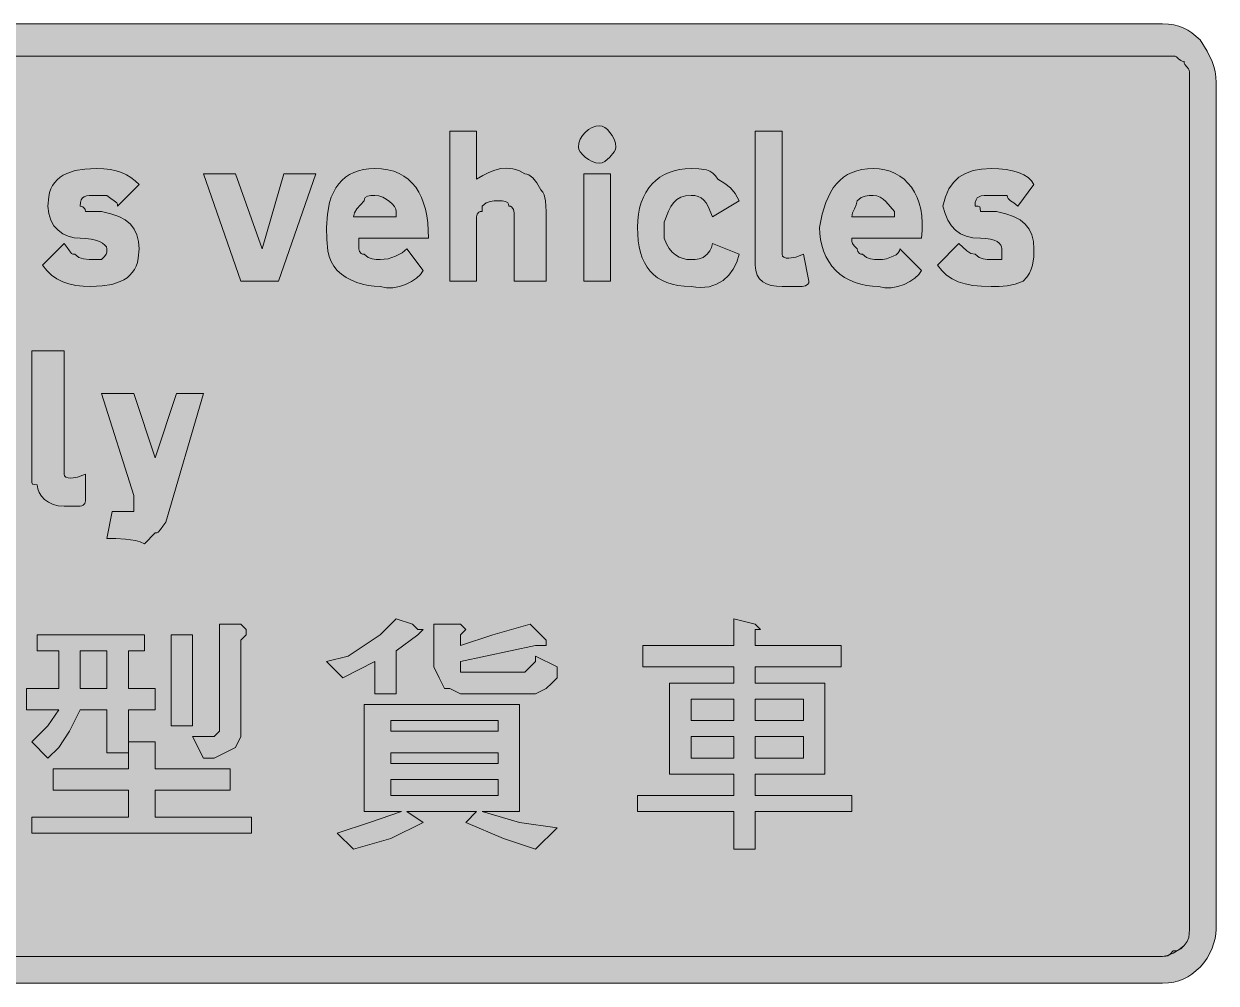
# Model space of a CAD drawing. Header units: metres. Extents: x 7 to 558, y 28 to 243.
# Drawn here: x 290.7 to 557.7, y 28.1 to 242.9 of the extents above; entities that cross this region are included whole.
import ezdxf

# ---------------------------------------------------------------- set-up
doc = ezdxf.new("R2010")
doc.units = ezdxf.units.M
doc.layers.add('FILL_BLACK_000000', color=7, linetype='Continuous', true_color=0x000000)
doc.layers.add('FILL_WHITE_FFFFFF', color=7, linetype='Continuous', true_color=0xffffff)

msp = doc.modelspace()

# ---------------------------------------------------------------- hatches: boundary and pattern name
at = {"layer": 'FILL_BLACK_000000', "true_color": 0x000000}
h = msp.add_hatch(color=7, dxfattribs=at)
h.dxf.hatch_style = 1
h.paths.add_polyline_path([(557.67, 39.13), (557.51, 38.09), (556.83, 35.88), (556.32, 34.76), (555.71, 33.67), (554.97, 32.63), (554.13, 31.68), (552.31, 30.1), (551.37, 29.49), (550.38, 28.98), (549.34, 28.59), (548.22, 28.3), (547.03, 28.14), (545.73, 28.08), (20.13, 28.08), (18.83, 28.14), (17.62, 28.3), (16.46, 28.59), (15.33, 28.98), (13.04, 30.1), (10.53, 31.68), (9.69, 32.63), (8.96, 33.67), (8.34, 34.76), (7.83, 35.88), (7.16, 38.09), (6.99, 39.13), (6.93, 40.08), (6.93, 229.68), (6.99, 230.98), (7.16, 232.19), (7.44, 233.35), (7.83, 234.48), (8.96, 236.77), (10.53, 239.28), (13.04, 240.85), (15.33, 241.98), (16.46, 242.37), (17.62, 242.65), (18.83, 242.82), (20.13, 242.88), (545.73, 242.88), (547.03, 242.82), (548.22, 242.65), (549.34, 242.37), (550.38, 241.98), (551.37, 241.47), (552.31, 240.85), (554.13, 239.28), (555.71, 236.77), (556.83, 234.48), (557.22, 233.35), (557.51, 232.19), (557.67, 230.98), (557.73, 229.68), (557.73, 40.08), (557.67, 39.13)])
h.paths.add_polyline_path([(17.67, 235.25), (16.65, 234.73), (15.78, 234.03), (15.08, 233.16), (14.56, 232.14), (14.24, 230.97), (14.13, 229.68), (14.13, 40.08), (14.13, 37.68), (15.33, 36.48), (16.25, 35.6), (17.28, 34.83), (18.54, 34.29), (19.28, 34.13), (20.13, 34.08), (545.73, 34.08), (546.44, 34.1), (546.93, 34.23), (547.42, 34.59), (548.13, 35.28), (548.84, 35.3), (549.33, 35.43), (549.82, 35.79), (550.53, 36.48), (551.22, 37.38), (551.58, 38.28), (551.71, 39.18), (551.73, 40.08), (551.73, 229.68), (551.73, 232.08), (551.68, 232.48), (551.54, 232.79), (551.13, 233.28), (550.72, 233.77), (550.58, 234.08), (550.53, 234.48), (550.13, 234.53), (549.82, 234.67), (549.33, 235.08), (548.84, 235.49), (548.53, 235.63), (548.13, 235.68), (545.73, 235.68), (20.13, 235.68), (18.84, 235.57), (17.67, 235.25)], flags=16)
h = msp.add_hatch(color=7, dxfattribs=at)
h.dxf.hatch_style = 1
h.paths.add_polyline_path([(423.22, 214.78), (422.94, 214.21), (421.98, 213.03), (420.8, 212.07), (420.23, 211.79), (419.73, 211.68), (418.83, 211.79), (417.97, 212.07), (417.16, 212.5), (416.43, 213.03), (415.82, 213.61), (415.34, 214.21), (415.04, 214.78), (414.93, 215.28), (415.04, 216.18), (415.34, 217.04), (415.82, 217.85), (416.43, 218.58), (417.16, 219.19), (417.97, 219.67), (418.83, 219.97), (419.73, 220.08), (420.23, 219.97), (420.8, 219.67), (421.4, 219.19), (421.98, 218.58), (422.51, 217.85), (422.94, 217.04), (423.22, 216.18), (423.33, 215.28), (423.22, 214.78)])
h = msp.add_hatch(color=7, dxfattribs=at)
h.dxf.hatch_style = 1
h.paths.add_polyline_path([(393.48, 208.92), (394.83, 209.62), (396.18, 210.15), (397.53, 210.48), (398.88, 210.59), (400.23, 210.44), (401.58, 210.02), (402.93, 209.28), (403.38, 209.22), (403.83, 209.05), (404.73, 208.38), (405.63, 207.25), (406.53, 205.68), (406.93, 205.18), (407.22, 204.59), (407.58, 203.28), (407.73, 200.88), (407.73, 185.28), (400.53, 185.28), (400.53, 199.68), (400.51, 200.56), (400.38, 201.33), (400.02, 201.87), (399.73, 202.03), (399.33, 202.08), (399.28, 202.48), (399.12, 202.77), (398.58, 203.13), (397.81, 203.26), (396.93, 203.28), (396.03, 203.26), (395.13, 203.13), (394.23, 202.77), (393.33, 202.08), (393.33, 200.88), (392.93, 200.83), (392.64, 200.69), (392.28, 200.28), (392.13, 199.68), (392.13, 185.28), (386.13, 185.28), (386.13, 218.88), (392.13, 218.88), (392.13, 208.08), (393.48, 208.92)])
h = msp.add_hatch(color=7, dxfattribs=at)
h.dxf.hatch_style = 1
h.paths.add_polyline_path([(460.53, 192.48), (460.53, 191.28), (460.64, 190.89), (460.94, 190.6), (461.42, 190.44), (462.03, 190.38), (463.57, 190.6), (465.33, 191.28), (466.53, 185.28), (466.48, 184.88), (466.32, 184.59), (465.78, 184.23), (465.01, 184.1), (464.13, 184.08), (460.53, 184.08), (459.24, 184.14), (458.07, 184.32), (457.05, 184.65), (456.18, 185.13), (455.48, 185.78), (454.96, 186.61), (454.64, 187.64), (454.53, 188.88), (454.53, 190.08), (454.53, 218.88), (460.53, 218.88), (460.53, 192.48)])
h = msp.add_hatch(color=7, dxfattribs=at)
h.dxf.hatch_style = 1
h.paths.add_polyline_path([(316.36, 190.4), (316.15, 189.48), (315.86, 188.64), (315.48, 187.87), (315.01, 187.19), (314.46, 186.57), (313.83, 186.03), (313.11, 185.56), (312.31, 185.16), (310.46, 184.55), (308.26, 184.19), (305.73, 184.08), (303.99, 184.14), (302.36, 184.32), (300.84, 184.65), (299.43, 185.13), (298.14, 185.78), (296.96, 186.61), (295.89, 187.64), (294.93, 188.88), (299.73, 193.68), (300.44, 192.8), (300.93, 192.03), (301.42, 191.49), (301.73, 191.33), (302.13, 191.28), (303.05, 190.59), (304.08, 190.23), (305.34, 190.1), (306.93, 190.08), (308.13, 190.08), (308.82, 190.79), (309.18, 191.28), (309.31, 191.77), (309.33, 192.48), (309.22, 192.93), (308.9, 193.36), (308.38, 193.77), (307.68, 194.13), (306.81, 194.44), (305.79, 194.67), (304.62, 194.83), (303.33, 194.88), (301.99, 194.99), (300.69, 195.33), (299.47, 195.89), (298.38, 196.68), (297.46, 197.69), (296.75, 198.93), (296.29, 200.39), (296.13, 202.08), (296.3, 204.16), (296.51, 205.08), (296.81, 205.92), (297.18, 206.69), (297.65, 207.37), (298.2, 207.99), (298.83, 208.53), (299.55, 209), (300.35, 209.4), (302.21, 210.01), (304.4, 210.37), (306.93, 210.48), (308.62, 210.42), (310.12, 210.25), (311.44, 209.97), (312.63, 209.58), (313.7, 209.07), (314.69, 208.45), (315.63, 207.72), (316.53, 206.88), (311.73, 202.08), (311.68, 202.48), (311.52, 202.79), (310.98, 203.28), (310.21, 203.77), (309.33, 204.48), (306.93, 204.48), (305.36, 204.44), (304.74, 204.35), (304.23, 204.18), (303.84, 203.89), (303.55, 203.47), (303.39, 202.87), (303.33, 202.08), (303.93, 201.93), (304.34, 201.57), (304.48, 201.28), (304.53, 200.88), (308.13, 200.88), (310.21, 200.37), (311.97, 199.74), (313.42, 198.96), (314.58, 198.03), (315.45, 196.93), (316.06, 195.65), (316.42, 194.17), (316.53, 192.48), (316.36, 190.4)])
h = msp.add_hatch(color=7, dxfattribs=at)
h.dxf.hatch_style = 1
h.paths.add_polyline_path([(330.93, 209.28), (338.13, 209.28), (344.13, 192.48), (348.93, 209.28), (356.13, 209.28), (347.73, 185.28), (344.13, 185.28), (339.33, 185.28), (330.93, 209.28)])
h = msp.add_hatch(color=7, dxfattribs=at)
h.dxf.hatch_style = 1
h.paths.add_polyline_path([(365.73, 192.48), (365.88, 191.88), (366.24, 191.47), (366.53, 191.33), (366.93, 191.28), (367.83, 190.59), (368.73, 190.23), (369.63, 190.1), (370.53, 190.08), (372.31, 190.29), (373.98, 190.83), (375.42, 191.6), (376.53, 192.48), (380.13, 187.68), (379.52, 186.79), (378.63, 185.94), (377.51, 185.17), (376.23, 184.53), (374.83, 184.06), (373.38, 183.8), (371.93, 183.79), (370.53, 184.08), (369.18, 184.14), (367.85, 184.3), (366.54, 184.59), (365.28, 184.98), (364.07, 185.49), (362.94, 186.1), (361.88, 186.84), (360.93, 187.68), (360.14, 188.63), (359.54, 189.69), (359.12, 190.82), (358.83, 192.03), (358.57, 194.6), (358.53, 197.28), (358.7, 200.26), (359.2, 202.89), (359.58, 204.06), (360.05, 205.15), (360.6, 206.14), (361.23, 207.03), (361.95, 207.82), (362.75, 208.52), (363.63, 209.11), (364.6, 209.6), (365.66, 209.98), (366.8, 210.26), (368.02, 210.42), (369.33, 210.48), (370.85, 210.41), (372.26, 210.2), (373.56, 209.86), (374.75, 209.39), (375.84, 208.8), (376.82, 208.08), (377.7, 207.24), (378.48, 206.28), (379.16, 205.21), (379.75, 204.03), (380.24, 202.75), (380.64, 201.37), (380.94, 199.88), (381.16, 198.31), (381.33, 194.88), (365.73, 194.88), (365.73, 192.48)])
h.paths.add_polyline_path([(374.13, 200.88), (374.02, 201.38), (373.72, 201.95), (373.24, 202.55), (372.63, 203.13), (371.9, 203.66), (371.09, 204.09), (370.23, 204.37), (369.33, 204.48), (368.45, 204.46), (367.68, 204.33), (367.14, 203.97), (366.98, 203.68), (366.93, 203.28), (365.28, 201.48), (364.74, 200.58), (364.53, 199.68), (374.13, 199.68), (374.13, 200.88)], flags=16)
h = msp.add_hatch(color=7, dxfattribs=at)
h.dxf.hatch_style = 1
h.paths.add_polyline_path([(416.13, 185.28), (416.13, 209.28), (422.13, 209.28), (422.13, 185.28), (416.13, 185.28)])
h = msp.add_hatch(color=7, dxfattribs=at)
h.dxf.hatch_style = 1
h.paths.add_polyline_path([(441.91, 210.44), (443.58, 210.18), (444.34, 209.89), (445.02, 209.47), (445.63, 208.87), (446.13, 208.08), (447.72, 207.16), (448.98, 206.13), (450.01, 204.87), (450.93, 203.28), (444.93, 199.68), (444.01, 201.95), (443.52, 202.78), (442.98, 203.43), (442.39, 203.91), (441.72, 204.24), (440.98, 204.42), (440.13, 204.48), (438.89, 204.37), (437.84, 204.05), (436.97, 203.53), (436.23, 202.83), (435.61, 201.96), (435.07, 200.94), (434.13, 198.48), (434.13, 197.28), (434.13, 196.08), (434.13, 194.88), (434.63, 193.64), (435.24, 192.61), (435.92, 191.78), (436.68, 191.13), (437.49, 190.65), (438.35, 190.32), (439.23, 190.14), (440.13, 190.08), (441.03, 190.1), (441.93, 190.23), (442.83, 190.59), (443.73, 191.28), (444.33, 192.03), (444.74, 192.8), (444.93, 193.68), (450.93, 191.28), (450.37, 189.54), (449.58, 187.96), (448.57, 186.58), (447.33, 185.43), (445.87, 184.57), (444.18, 184.02), (443.25, 183.89), (442.27, 183.85), (441.23, 183.91), (440.13, 184.08), (438.61, 184.14), (437.2, 184.3), (435.9, 184.58), (434.71, 184.96), (433.62, 185.45), (432.64, 186.04), (431.76, 186.74), (430.98, 187.53), (430.3, 188.42), (429.71, 189.41), (429.22, 190.5), (428.82, 191.67), (428.52, 192.94), (428.3, 194.3), (428.13, 197.28), (428.19, 198.81), (428.35, 200.26), (428.62, 201.62), (428.99, 202.89), (429.46, 204.06), (430.03, 205.15), (430.69, 206.14), (431.43, 207.03), (432.26, 207.82), (433.17, 208.52), (434.16, 209.11), (435.22, 209.6), (436.35, 209.98), (437.55, 210.26), (438.81, 210.42), (440.13, 210.48), (441.91, 210.44)])
h = msp.add_hatch(color=7, dxfattribs=at)
h.dxf.hatch_style = 1
h.paths.add_polyline_path([(476.15, 194.17), (476.28, 193.68), (476.64, 193.19), (477.33, 192.48), (477.48, 191.88), (477.84, 191.47), (478.13, 191.33), (478.53, 191.28), (479.43, 190.59), (480.33, 190.23), (481.23, 190.1), (482.13, 190.08), (483.03, 190.13), (483.89, 190.29), (485.43, 190.83), (486.04, 191.19), (486.52, 191.6), (486.82, 192.03), (486.93, 192.48), (491.73, 187.68), (491.12, 186.79), (490.23, 185.94), (489.11, 185.17), (487.83, 184.53), (486.43, 184.06), (484.98, 183.8), (483.53, 183.79), (482.13, 184.08), (480.78, 184.14), (479.45, 184.3), (478.14, 184.59), (476.88, 184.98), (475.67, 185.49), (474.54, 186.1), (473.48, 186.84), (472.53, 187.68), (471.69, 188.63), (470.96, 189.69), (470.34, 190.82), (469.83, 192.03), (469.44, 193.29), (469.16, 194.6), (468.99, 195.93), (468.93, 197.28), (469.49, 200.26), (470.3, 202.89), (471.36, 205.15), (471.98, 206.14), (472.68, 207.03), (473.45, 207.82), (474.29, 208.52), (475.2, 209.11), (476.19, 209.6), (477.25, 209.98), (478.4, 210.26), (479.62, 210.42), (480.93, 210.48), (482.25, 210.41), (483.51, 210.2), (484.7, 209.86), (485.82, 209.39), (486.87, 208.8), (487.83, 208.08), (488.7, 207.24), (489.48, 206.28), (490.16, 205.21), (490.74, 204.03), (491.21, 202.75), (491.56, 201.37), (491.8, 199.88), (491.91, 198.31), (491.89, 196.64), (491.73, 194.88), (476.13, 194.88), (476.15, 194.17)])
h.paths.add_polyline_path([(485.73, 200.88), (483.78, 203.13), (483.19, 203.66), (482.52, 204.09), (481.78, 204.37), (480.93, 204.48), (480.03, 204.46), (479.13, 204.33), (478.23, 203.97), (477.33, 203.28), (477.14, 202.38), (476.73, 201.48), (476.32, 200.58), (476.13, 199.68), (485.73, 199.68), (485.73, 200.88)], flags=16)
h = msp.add_hatch(color=7, dxfattribs=at)
h.dxf.hatch_style = 1
h.paths.add_polyline_path([(516.89, 190.68), (516.63, 188.88), (516.34, 187.98), (515.92, 187.08), (515.32, 186.18), (514.53, 185.28), (512.73, 184.59), (510.93, 184.23), (509.13, 184.1), (507.33, 184.08), (505.19, 184.14), (503.26, 184.32), (501.53, 184.65), (499.98, 185.13), (498.6, 185.78), (497.37, 186.61), (496.29, 187.64), (495.33, 188.88), (500.13, 193.68), (501.93, 192.03), (502.83, 191.49), (503.73, 191.28), (504.63, 190.59), (505.53, 190.23), (506.43, 190.1), (507.33, 190.08), (509.73, 190.08), (509.73, 192.48), (509.67, 192.93), (509.49, 193.36), (509.16, 193.77), (508.68, 194.13), (508.03, 194.44), (507.2, 194.67), (506.17, 194.83), (504.93, 194.88), (503.24, 194.99), (501.76, 195.33), (500.48, 195.89), (499.38, 196.68), (498.45, 197.69), (497.67, 198.93), (497.04, 200.39), (496.53, 202.08), (497.09, 204.16), (497.88, 205.92), (498.89, 207.37), (500.13, 208.53), (501.59, 209.4), (503.28, 210.01), (505.19, 210.37), (507.33, 210.48), (509.07, 210.42), (510.69, 210.25), (512.16, 209.97), (513.48, 209.58), (514.63, 209.07), (515.6, 208.45), (516.37, 207.72), (516.93, 206.88), (513.33, 202.08), (512.45, 202.79), (511.68, 203.28), (511.14, 203.77), (510.98, 204.08), (510.93, 204.48), (507.33, 204.48), (505.76, 204.44), (505.14, 204.35), (504.63, 204.18), (504.24, 203.89), (503.96, 203.47), (503.79, 202.87), (503.73, 202.08), (504.42, 202.06), (504.78, 201.93), (504.91, 201.57), (504.93, 200.88), (508.53, 200.88), (510.61, 200.37), (512.37, 199.74), (513.82, 198.96), (514.98, 198.03), (515.85, 196.93), (516.46, 195.65), (516.82, 194.17), (516.93, 192.48), (516.89, 190.68)])
h = msp.add_hatch(color=7, dxfattribs=at)
h.dxf.hatch_style = 1
h.paths.add_polyline_path([(299.73, 143.28), (299.73, 142.08), (299.84, 141.69), (300.14, 141.4), (300.62, 141.24), (301.23, 141.18), (302.77, 141.4), (304.53, 142.08), (304.53, 136.08), (304.38, 135.48), (304.02, 135.07), (303.73, 134.93), (303.33, 134.88), (299.73, 134.88), (298.44, 134.99), (297.27, 135.29), (296.25, 135.77), (295.38, 136.38), (294.68, 137.11), (294.16, 137.92), (293.84, 138.78), (293.73, 139.68), (293.04, 139.7), (292.68, 139.83), (292.55, 140.19), (292.53, 140.88), (292.53, 169.68), (299.73, 169.68), (299.73, 143.28)])
h = msp.add_hatch(color=7, dxfattribs=at)
h.dxf.hatch_style = 1
h.paths.add_polyline_path([(322.53, 131.28), (321.82, 130.4), (321.33, 129.63), (320.84, 129.09), (320.53, 128.93), (320.13, 128.88), (317.73, 126.48), (316.78, 126.88), (315.74, 127.17), (313.53, 127.53), (311.32, 127.66), (309.33, 127.68), (310.53, 133.68), (312.93, 133.68), (315.33, 133.68), (315.33, 134.88), (315.33, 136.08), (315.33, 137.28), (308.13, 160.08), (315.33, 160.08), (320.13, 145.68), (324.93, 160.08), (330.93, 160.08), (322.53, 131.28)])
h = msp.add_hatch(color=7, dxfattribs=at)
h.dxf.hatch_style = 1
h.paths.add_polyline_path([(363.33, 101.28), (366.93, 103.68), (370.53, 106.08), (374.13, 109.68), (377.73, 108.48), (378.93, 107.28), (380.13, 107.28), (378.93, 106.08), (374.13, 102.48), (374.13, 92.88), (369.33, 92.88), (369.33, 100.08), (362.13, 96.48), (358.53, 100.08), (363.33, 101.28)])
h = msp.add_hatch(color=7, dxfattribs=at)
h.dxf.hatch_style = 1
h.paths.add_polyline_path([(454.53, 107.28), (454.53, 106.08), (454.53, 103.68), (473.73, 103.68), (473.73, 98.88), (454.53, 98.88), (454.53, 95.28), (470.13, 95.28), (470.13, 74.88), (454.53, 74.88), (454.53, 70.08), (476.13, 70.08), (476.13, 66.48), (454.53, 66.48), (454.53, 58.08), (449.73, 58.08), (449.73, 66.48), (428.13, 66.48), (428.13, 70.08), (449.73, 70.08), (449.73, 74.88), (435.33, 74.88), (435.33, 95.28), (449.73, 95.28), (449.73, 98.88), (429.33, 98.88), (429.33, 103.68), (449.73, 103.68), (449.73, 109.68), (454.53, 108.48), (455.73, 107.28), (454.53, 107.28)])
h.paths.add_polyline_path([(449.73, 86.88), (449.73, 91.68), (440.13, 91.68), (440.13, 86.88), (449.73, 86.88)], flags=16)
h.paths.add_polyline_path([(440.13, 78.48), (449.73, 78.48), (449.73, 83.28), (440.13, 83.28), (440.13, 78.48)], flags=16)
h.paths.add_polyline_path([(454.53, 91.68), (454.53, 86.88), (465.33, 86.88), (465.33, 91.68), (454.53, 91.68)], flags=16)
h.paths.add_polyline_path([(465.33, 83.28), (454.53, 83.28), (454.53, 78.48), (465.33, 78.48), (465.33, 83.28)], flags=16)
h = msp.add_hatch(color=7, dxfattribs=at)
h.dxf.hatch_style = 1
h.paths.add_polyline_path([(332.13, 83.28), (333.33, 83.28), (334.53, 84.48), (334.53, 85.68), (334.53, 86.88), (334.53, 108.48), (338.13, 108.48), (339.33, 108.48), (340.53, 107.28), (340.53, 106.08), (339.33, 104.88), (339.33, 85.68), (339.33, 83.28), (338.13, 80.88), (335.73, 79.68), (333.33, 78.48), (330.93, 78.48), (328.53, 83.28), (332.13, 83.28)])
h = msp.add_hatch(color=7, dxfattribs=at)
h.dxf.hatch_style = 1
h.paths.add_polyline_path([(386.13, 108.48), (388.53, 108.48), (389.73, 107.28), (388.53, 106.08), (388.53, 103.68), (395.73, 106.08), (404.13, 108.48), (406.53, 106.08), (407.73, 104.88), (407.73, 103.68), (406.53, 103.68), (405.33, 103.68), (388.53, 100.08), (388.53, 97.68), (390.93, 97.68), (401.73, 97.68), (402.93, 97.68), (404.13, 98.88), (405.33, 100.08), (405.33, 101.28), (410.13, 98.88), (410.13, 96.48), (408.93, 95.28), (407.73, 94.08), (405.33, 92.88), (388.53, 92.88), (386.13, 94.08), (384.93, 94.08), (383.73, 96.48), (382.53, 98.88), (382.53, 108.48), (386.13, 108.48)])
h = msp.add_hatch(color=7, dxfattribs=at)
h.dxf.hatch_style = 1
h.paths.add_polyline_path([(317.73, 102.48), (314.13, 102.48), (314.13, 94.08), (320.13, 94.08), (320.13, 89.28), (314.13, 89.28), (314.13, 79.68), (309.33, 79.68), (309.33, 89.28), (303.33, 89.28), (302.13, 86.88), (300.93, 84.48), (298.53, 80.88), (296.13, 78.48), (292.53, 82.08), (296.13, 85.68), (298.53, 89.28), (291.33, 89.28), (291.33, 94.08), (298.53, 94.08), (298.53, 102.48), (293.73, 102.48), (293.73, 106.08), (317.73, 106.08), (317.73, 102.48)])
h.paths.add_polyline_path([(309.33, 102.48), (303.33, 102.48), (303.33, 94.08), (309.33, 94.08), (309.33, 102.48)], flags=16)
h = msp.add_hatch(color=7, dxfattribs=at)
h.dxf.hatch_style = 1
h.paths.add_polyline_path([(323.73, 106.08), (327.33, 106.08), (328.53, 106.08), (328.53, 104.88), (328.53, 103.68), (328.53, 85.68), (323.73, 85.68), (323.73, 106.08)])
h = msp.add_hatch(color=7, dxfattribs=at)
h.dxf.hatch_style = 1
h.paths.add_polyline_path([(401.73, 64.08), (410.13, 62.88), (405.33, 58.08), (398.13, 60.48), (389.73, 64.08), (392.13, 66.48), (376.53, 66.48), (380.13, 64.08), (372.93, 60.48), (364.53, 58.08), (360.93, 61.68), (368.13, 64.08), (375.33, 66.48), (366.93, 66.48), (366.93, 90.48), (401.73, 90.48), (401.73, 66.48), (393.33, 66.48), (401.73, 64.08)])
h.paths.add_polyline_path([(372.93, 84.48), (396.93, 84.48), (396.93, 86.88), (372.93, 86.88), (372.93, 84.48)], flags=16)
h.paths.add_polyline_path([(372.93, 73.68), (372.93, 70.08), (396.93, 70.08), (396.93, 73.68), (372.93, 73.68)], flags=16)
h.paths.add_polyline_path([(396.93, 79.68), (372.93, 79.68), (372.93, 77.28), (396.93, 77.28), (396.93, 79.68)], flags=16)
h = msp.add_hatch(color=7, dxfattribs=at)
h.dxf.hatch_style = 1
h.paths.add_polyline_path([(318.93, 82.08), (320.13, 82.08), (320.13, 80.88), (320.13, 79.68), (320.13, 76.08), (336.93, 76.08), (336.93, 71.28), (320.13, 71.28), (320.13, 65.28), (341.73, 65.28), (341.73, 61.68), (292.53, 61.68), (292.53, 65.28), (314.13, 65.28), (314.13, 71.28), (297.33, 71.28), (297.33, 76.08), (314.13, 76.08), (314.13, 82.08), (318.93, 82.08)])
at = {"layer": 'FILL_WHITE_FFFFFF', "true_color": 0xffffff}
h = msp.add_hatch(color=7, dxfattribs=at)
h.dxf.hatch_style = 1
h.paths.add_polyline_path([(545.73, 235.68), (548.13, 235.68), (548.53, 235.63), (548.84, 235.49), (549.33, 235.08), (549.82, 234.67), (550.13, 234.53), (550.53, 234.48), (550.58, 234.08), (550.72, 233.77), (551.13, 233.28), (551.54, 232.79), (551.68, 232.48), (551.73, 232.08), (551.73, 229.68), (551.73, 40.08), (551.71, 39.18), (551.58, 38.28), (551.22, 37.38), (550.53, 36.48), (549.44, 35.6), (548.13, 34.83), (546.82, 34.29), (545.73, 34.08), (20.13, 34.08), (19.28, 34.13), (18.54, 34.29), (17.28, 34.83), (16.25, 35.6), (15.33, 36.48), (14.64, 37.38), (14.28, 38.28), (14.15, 39.18), (14.13, 40.08), (14.13, 229.68), (14.15, 231.27), (14.28, 232.53), (14.64, 233.56), (15.33, 234.48), (16.25, 235.17), (17.28, 235.53), (18.54, 235.66), (20.13, 235.68), (545.73, 235.68)])

# ---------------------------------------------------------------- linework, layer by layer
at = {"layer": 'FILL_BLACK_000000', "lineweight": 0, "true_color": 0x000000}
for points in [[(20.13, 242.88), (545.73, 242.88), (547.03, 242.82), (548.22, 242.65), (549.34, 242.37), (550.38, 241.98), (551.37, 241.47), (552.31, 240.85), (554.13, 239.28), (555.71, 236.77), (556.83, 234.48), (557.22, 233.35), (557.51, 232.19), (557.67, 230.98), (557.73, 229.68), (557.73, 40.08), (557.67, 39.13), (557.51, 38.09), (556.83, 35.88), (556.32, 34.76), (555.71, 33.67), (554.97, 32.63), (554.13, 31.68), (552.31, 30.1), (551.37, 29.49), (550.38, 28.98), (549.34, 28.59), (548.22, 28.3), (547.03, 28.14), (545.73, 28.08), (20.13, 28.08)], [(20.13, 34.08), (545.73, 34.08), (546.44, 34.1), (546.93, 34.23), (547.42, 34.59), (548.13, 35.28), (548.84, 35.3), (549.33, 35.43), (549.82, 35.79), (550.53, 36.48), (551.22, 37.38), (551.58, 38.28), (551.71, 39.18), (551.73, 40.08), (551.73, 229.68), (551.73, 232.08), (551.68, 232.48), (551.54, 232.79), (551.13, 233.28), (550.72, 233.77), (550.58, 234.08), (550.53, 234.48), (550.13, 234.53), (549.82, 234.67), (549.33, 235.08), (548.84, 235.49), (548.53, 235.63), (548.13, 235.68), (545.73, 235.68), (20.13, 235.68)]]:
    msp.add_lwpolyline(points, dxfattribs=at)
for points in [[(423.22, 214.78), (422.94, 214.21), (421.98, 213.03), (420.8, 212.07), (420.23, 211.79), (419.73, 211.68), (418.83, 211.79), (417.97, 212.07), (417.16, 212.5), (416.43, 213.03), (415.82, 213.61), (415.34, 214.21), (415.04, 214.78), (414.93, 215.28), (415.04, 216.18), (415.34, 217.04), (415.82, 217.85), (416.43, 218.58), (417.16, 219.19), (417.97, 219.67), (418.83, 219.97), (419.73, 220.08), (420.23, 219.97), (420.8, 219.67), (421.4, 219.19), (421.98, 218.58), (422.51, 217.85), (422.94, 217.04), (423.22, 216.18), (423.33, 215.28)], [(393.48, 208.92), (394.83, 209.62), (396.18, 210.15), (397.53, 210.48), (398.88, 210.59), (400.23, 210.44), (401.58, 210.02), (402.93, 209.28), (403.38, 209.22), (403.83, 209.05), (404.73, 208.38), (405.63, 207.25), (406.53, 205.68), (406.93, 205.18), (407.22, 204.59), (407.58, 203.28), (407.73, 200.88), (407.73, 185.28), (400.53, 185.28), (400.53, 199.68), (400.51, 200.56), (400.38, 201.33), (400.02, 201.87), (399.73, 202.03), (399.33, 202.08), (399.28, 202.48), (399.12, 202.77), (398.58, 203.13), (397.81, 203.26), (396.93, 203.28), (396.03, 203.26), (395.13, 203.13), (394.23, 202.77), (393.33, 202.08), (393.33, 200.88), (392.93, 200.83), (392.64, 200.69), (392.28, 200.28), (392.13, 199.68), (392.13, 185.28), (386.13, 185.28), (386.13, 218.88), (392.13, 218.88), (392.13, 208.08)], [(460.53, 192.48), (460.53, 191.28), (460.64, 190.89), (460.94, 190.6), (461.42, 190.44), (462.03, 190.38), (463.57, 190.6), (465.33, 191.28), (466.53, 185.28), (466.48, 184.88), (466.32, 184.59), (465.78, 184.23), (465.01, 184.1), (464.13, 184.08), (460.53, 184.08), (459.24, 184.14), (458.07, 184.32), (457.05, 184.65), (456.18, 185.13), (455.48, 185.78), (454.96, 186.61), (454.64, 187.64), (454.53, 188.88), (454.53, 190.08), (454.53, 218.88), (460.53, 218.88)], [(316.36, 190.4), (316.15, 189.48), (315.86, 188.64), (315.48, 187.87), (315.01, 187.19), (314.46, 186.57), (313.83, 186.03), (313.11, 185.56), (312.31, 185.16), (310.46, 184.55), (308.26, 184.19), (305.73, 184.08), (303.99, 184.14), (302.36, 184.32), (300.84, 184.65), (299.43, 185.13), (298.14, 185.78), (296.96, 186.61), (295.89, 187.64), (294.93, 188.88), (299.73, 193.68), (300.44, 192.8), (300.93, 192.03), (301.42, 191.49), (301.73, 191.33), (302.13, 191.28), (303.05, 190.59), (304.08, 190.23), (305.34, 190.1), (306.93, 190.08), (308.13, 190.08), (308.82, 190.79), (309.18, 191.28), (309.31, 191.77), (309.33, 192.48), (309.22, 192.93), (308.9, 193.36), (308.38, 193.77), (307.68, 194.13), (306.81, 194.44), (305.79, 194.67), (304.62, 194.83), (303.33, 194.88), (301.99, 194.99), (300.69, 195.33), (299.47, 195.89), (298.38, 196.68), (297.46, 197.69), (296.75, 198.93), (296.29, 200.39), (296.13, 202.08), (296.3, 204.16), (296.51, 205.08), (296.81, 205.92), (297.18, 206.69), (297.65, 207.37), (298.2, 207.99), (298.83, 208.53), (299.55, 209), (300.35, 209.4), (302.21, 210.01), (304.4, 210.37), (306.93, 210.48), (308.62, 210.42), (310.12, 210.25), (311.44, 209.97), (312.63, 209.58), (313.7, 209.07), (314.69, 208.45), (315.63, 207.72), (316.53, 206.88), (311.73, 202.08), (311.68, 202.48), (311.52, 202.79), (310.98, 203.28), (310.21, 203.77), (309.33, 204.48), (306.93, 204.48), (305.36, 204.44), (304.74, 204.35), (304.23, 204.18), (303.84, 203.89), (303.55, 203.47), (303.39, 202.87), (303.33, 202.08), (303.93, 201.93), (304.34, 201.57), (304.48, 201.28), (304.53, 200.88), (308.13, 200.88), (310.21, 200.37), (311.97, 199.74), (313.42, 198.96), (314.58, 198.03), (315.45, 196.93), (316.06, 195.65), (316.42, 194.17), (316.53, 192.48)], [(330.93, 209.28), (338.13, 209.28), (344.13, 192.48), (348.93, 209.28), (356.13, 209.28), (347.73, 185.28), (344.13, 185.28), (339.33, 185.28)], [(365.73, 192.48), (365.88, 191.88), (366.24, 191.47), (366.53, 191.33), (366.93, 191.28), (367.83, 190.59), (368.73, 190.23), (369.63, 190.1), (370.53, 190.08), (372.31, 190.29), (373.98, 190.83), (375.42, 191.6), (376.53, 192.48), (380.13, 187.68), (379.52, 186.79), (378.63, 185.94), (377.51, 185.17), (376.23, 184.53), (374.83, 184.06), (373.38, 183.8), (371.93, 183.79), (370.53, 184.08), (369.18, 184.14), (367.85, 184.3), (366.54, 184.59), (365.28, 184.98), (364.07, 185.49), (362.94, 186.1), (361.88, 186.84), (360.93, 187.68), (360.14, 188.63), (359.54, 189.69), (359.12, 190.82), (358.83, 192.03), (358.57, 194.6), (358.53, 197.28), (358.7, 200.26), (359.2, 202.89), (359.58, 204.06), (360.05, 205.15), (360.6, 206.14), (361.23, 207.03), (361.95, 207.82), (362.75, 208.52), (363.63, 209.11), (364.6, 209.6), (365.66, 209.98), (366.8, 210.26), (368.02, 210.42), (369.33, 210.48), (370.85, 210.41), (372.26, 210.2), (373.56, 209.86), (374.75, 209.39), (375.84, 208.8), (376.82, 208.08), (377.7, 207.24), (378.48, 206.28), (379.16, 205.21), (379.75, 204.03), (380.24, 202.75), (380.64, 201.37), (380.94, 199.88), (381.16, 198.31), (381.33, 194.88), (365.73, 194.88)], [(416.13, 185.28), (416.13, 209.28), (422.13, 209.28), (422.13, 185.28)], [(441.91, 210.44), (443.58, 210.18), (444.34, 209.89), (445.02, 209.47), (445.63, 208.87), (446.13, 208.08), (447.72, 207.16), (448.98, 206.13), (450.01, 204.87), (450.93, 203.28), (444.93, 199.68), (444.01, 201.95), (443.52, 202.78), (442.98, 203.43), (442.39, 203.91), (441.72, 204.24), (440.98, 204.42), (440.13, 204.48), (438.89, 204.37), (437.84, 204.05), (436.97, 203.53), (436.23, 202.83), (435.61, 201.96), (435.07, 200.94), (434.13, 198.48), (434.13, 197.28), (434.13, 196.08), (434.13, 194.88), (434.63, 193.64), (435.24, 192.61), (435.92, 191.78), (436.68, 191.13), (437.49, 190.65), (438.35, 190.32), (439.23, 190.14), (440.13, 190.08), (441.03, 190.1), (441.93, 190.23), (442.83, 190.59), (443.73, 191.28), (444.33, 192.03), (444.74, 192.8), (444.93, 193.68), (450.93, 191.28), (450.37, 189.54), (449.58, 187.96), (448.57, 186.58), (447.33, 185.43), (445.87, 184.57), (444.18, 184.02), (443.25, 183.89), (442.27, 183.85), (441.23, 183.91), (440.13, 184.08), (438.61, 184.14), (437.2, 184.3), (435.9, 184.58), (434.71, 184.96), (433.62, 185.45), (432.64, 186.04), (431.76, 186.74), (430.98, 187.53), (430.3, 188.42), (429.71, 189.41), (429.22, 190.5), (428.82, 191.67), (428.52, 192.94), (428.3, 194.3), (428.13, 197.28), (428.19, 198.81), (428.35, 200.26), (428.62, 201.62), (428.99, 202.89), (429.46, 204.06), (430.03, 205.15), (430.69, 206.14), (431.43, 207.03), (432.26, 207.82), (433.17, 208.52), (434.16, 209.11), (435.22, 209.6), (436.35, 209.98), (437.55, 210.26), (438.81, 210.42), (440.13, 210.48)], [(476.15, 194.17), (476.28, 193.68), (476.64, 193.19), (477.33, 192.48), (477.48, 191.88), (477.84, 191.47), (478.13, 191.33), (478.53, 191.28), (479.43, 190.59), (480.33, 190.23), (481.23, 190.1), (482.13, 190.08), (483.03, 190.13), (483.89, 190.29), (485.43, 190.83), (486.04, 191.19), (486.52, 191.6), (486.82, 192.03), (486.93, 192.48), (491.73, 187.68), (491.12, 186.79), (490.23, 185.94), (489.11, 185.17), (487.83, 184.53), (486.43, 184.06), (484.98, 183.8), (483.53, 183.79), (482.13, 184.08), (480.78, 184.14), (479.45, 184.3), (478.14, 184.59), (476.88, 184.98), (475.67, 185.49), (474.54, 186.1), (473.48, 186.84), (472.53, 187.68), (471.69, 188.63), (470.96, 189.69), (470.34, 190.82), (469.83, 192.03), (469.44, 193.29), (469.16, 194.6), (468.99, 195.93), (468.93, 197.28), (469.49, 200.26), (470.3, 202.89), (471.36, 205.15), (471.98, 206.14), (472.68, 207.03), (473.45, 207.82), (474.29, 208.52), (475.2, 209.11), (476.19, 209.6), (477.25, 209.98), (478.4, 210.26), (479.62, 210.42), (480.93, 210.48), (482.25, 210.41), (483.51, 210.2), (484.7, 209.86), (485.82, 209.39), (486.87, 208.8), (487.83, 208.08), (488.7, 207.24), (489.48, 206.28), (490.16, 205.21), (490.74, 204.03), (491.21, 202.75), (491.56, 201.37), (491.8, 199.88), (491.91, 198.31), (491.89, 196.64), (491.73, 194.88), (476.13, 194.88)], [(516.89, 190.68), (516.63, 188.88), (516.34, 187.98), (515.92, 187.08), (515.32, 186.18), (514.53, 185.28), (512.73, 184.59), (510.93, 184.23), (509.13, 184.1), (507.33, 184.08), (505.19, 184.14), (503.26, 184.32), (501.53, 184.65), (499.98, 185.13), (498.6, 185.78), (497.37, 186.61), (496.29, 187.64), (495.33, 188.88), (500.13, 193.68), (501.93, 192.03), (502.83, 191.49), (503.73, 191.28), (504.63, 190.59), (505.53, 190.23), (506.43, 190.1), (507.33, 190.08), (509.73, 190.08), (509.73, 192.48), (509.67, 192.93), (509.49, 193.36), (509.16, 193.77), (508.68, 194.13), (508.03, 194.44), (507.2, 194.67), (506.17, 194.83), (504.93, 194.88), (503.24, 194.99), (501.76, 195.33), (500.48, 195.89), (499.38, 196.68), (498.45, 197.69), (497.67, 198.93), (497.04, 200.39), (496.53, 202.08), (497.09, 204.16), (497.88, 205.92), (498.89, 207.37), (500.13, 208.53), (501.59, 209.4), (503.28, 210.01), (505.19, 210.37), (507.33, 210.48), (509.07, 210.42), (510.69, 210.25), (512.16, 209.97), (513.48, 209.58), (514.63, 209.07), (515.6, 208.45), (516.37, 207.72), (516.93, 206.88), (513.33, 202.08), (512.45, 202.79), (511.68, 203.28), (511.14, 203.77), (510.98, 204.08), (510.93, 204.48), (507.33, 204.48), (505.76, 204.44), (505.14, 204.35), (504.63, 204.18), (504.24, 203.89), (503.96, 203.47), (503.79, 202.87), (503.73, 202.08), (504.42, 202.06), (504.78, 201.93), (504.91, 201.57), (504.93, 200.88), (508.53, 200.88), (510.61, 200.37), (512.37, 199.74), (513.82, 198.96), (514.98, 198.03), (515.85, 196.93), (516.46, 195.65), (516.82, 194.17), (516.93, 192.48)], [(374.13, 200.88), (374.02, 201.38), (373.72, 201.95), (373.24, 202.55), (372.63, 203.13), (371.9, 203.66), (371.09, 204.09), (370.23, 204.37), (369.33, 204.48), (368.45, 204.46), (367.68, 204.33), (367.14, 203.97), (366.98, 203.68), (366.93, 203.28), (365.28, 201.48), (364.74, 200.58), (364.53, 199.68), (374.13, 199.68)], [(485.73, 200.88), (483.78, 203.13), (483.19, 203.66), (482.52, 204.09), (481.78, 204.37), (480.93, 204.48), (480.03, 204.46), (479.13, 204.33), (478.23, 203.97), (477.33, 203.28), (477.14, 202.38), (476.73, 201.48), (476.32, 200.58), (476.13, 199.68), (485.73, 199.68)], [(299.73, 143.28), (299.73, 142.08), (299.84, 141.69), (300.14, 141.4), (300.62, 141.24), (301.23, 141.18), (302.77, 141.4), (304.53, 142.08), (304.53, 136.08), (304.38, 135.48), (304.02, 135.07), (303.73, 134.93), (303.33, 134.88), (299.73, 134.88), (298.44, 134.99), (297.27, 135.29), (296.25, 135.77), (295.38, 136.38), (294.68, 137.11), (294.16, 137.92), (293.84, 138.78), (293.73, 139.68), (293.04, 139.7), (292.68, 139.83), (292.55, 140.19), (292.53, 140.88), (292.53, 169.68), (299.73, 169.68)], [(322.53, 131.28), (321.82, 130.4), (321.33, 129.63), (320.84, 129.09), (320.53, 128.93), (320.13, 128.88), (317.73, 126.48), (316.78, 126.88), (315.74, 127.17), (313.53, 127.53), (311.32, 127.66), (309.33, 127.68), (310.53, 133.68), (312.93, 133.68), (315.33, 133.68), (315.33, 134.88), (315.33, 136.08), (315.33, 137.28), (308.13, 160.08), (315.33, 160.08), (320.13, 145.68), (324.93, 160.08), (330.93, 160.08)], [(363.33, 101.28), (366.93, 103.68), (370.53, 106.08), (374.13, 109.68), (377.73, 108.48), (378.93, 107.28), (380.13, 107.28), (378.93, 106.08), (374.13, 102.48), (374.13, 92.88), (369.33, 92.88), (369.33, 100.08), (362.13, 96.48), (358.53, 100.08)], [(454.53, 107.28), (454.53, 106.08), (454.53, 103.68), (473.73, 103.68), (473.73, 98.88), (454.53, 98.88), (454.53, 95.28), (470.13, 95.28), (470.13, 74.88), (454.53, 74.88), (454.53, 70.08), (476.13, 70.08), (476.13, 66.48), (454.53, 66.48), (454.53, 58.08), (449.73, 58.08), (449.73, 66.48), (428.13, 66.48), (428.13, 70.08), (449.73, 70.08), (449.73, 74.88), (435.33, 74.88), (435.33, 95.28), (449.73, 95.28), (449.73, 98.88), (429.33, 98.88), (429.33, 103.68), (449.73, 103.68), (449.73, 109.68), (454.53, 108.48), (455.73, 107.28)], [(332.13, 83.28), (333.33, 83.28), (334.53, 84.48), (334.53, 85.68), (334.53, 86.88), (334.53, 108.48), (338.13, 108.48), (339.33, 108.48), (340.53, 107.28), (340.53, 106.08), (339.33, 104.88), (339.33, 85.68), (339.33, 83.28), (338.13, 80.88), (335.73, 79.68), (333.33, 78.48), (330.93, 78.48), (328.53, 83.28)], [(386.13, 108.48), (388.53, 108.48), (389.73, 107.28), (388.53, 106.08), (388.53, 103.68), (395.73, 106.08), (404.13, 108.48), (406.53, 106.08), (407.73, 104.88), (407.73, 103.68), (406.53, 103.68), (405.33, 103.68), (388.53, 100.08), (388.53, 97.68), (390.93, 97.68), (401.73, 97.68), (402.93, 97.68), (404.13, 98.88), (405.33, 100.08), (405.33, 101.28), (410.13, 98.88), (410.13, 96.48), (408.93, 95.28), (407.73, 94.08), (405.33, 92.88), (388.53, 92.88), (386.13, 94.08), (384.93, 94.08), (383.73, 96.48), (382.53, 98.88), (382.53, 108.48)], [(317.73, 102.48), (314.13, 102.48), (314.13, 94.08), (320.13, 94.08), (320.13, 89.28), (314.13, 89.28), (314.13, 79.68), (309.33, 79.68), (309.33, 89.28), (303.33, 89.28), (302.13, 86.88), (300.93, 84.48), (298.53, 80.88), (296.13, 78.48), (292.53, 82.08), (296.13, 85.68), (298.53, 89.28), (291.33, 89.28), (291.33, 94.08), (298.53, 94.08), (298.53, 102.48), (293.73, 102.48), (293.73, 106.08), (317.73, 106.08)], [(323.73, 106.08), (327.33, 106.08), (328.53, 106.08), (328.53, 104.88), (328.53, 103.68), (328.53, 85.68), (323.73, 85.68)], [(309.33, 102.48), (303.33, 102.48), (303.33, 94.08), (309.33, 94.08)], [(449.73, 86.88), (449.73, 91.68), (440.13, 91.68), (440.13, 86.88)], [(454.53, 91.68), (454.53, 86.88), (465.33, 86.88), (465.33, 91.68)], [(401.73, 64.08), (410.13, 62.88), (405.33, 58.08), (398.13, 60.48), (389.73, 64.08), (392.13, 66.48), (376.53, 66.48), (380.13, 64.08), (372.93, 60.48), (364.53, 58.08), (360.93, 61.68), (368.13, 64.08), (375.33, 66.48), (366.93, 66.48), (366.93, 90.48), (401.73, 90.48), (401.73, 66.48), (393.33, 66.48)], [(372.93, 84.48), (396.93, 84.48), (396.93, 86.88), (372.93, 86.88)], [(440.13, 78.48), (449.73, 78.48), (449.73, 83.28), (440.13, 83.28)], [(465.33, 83.28), (454.53, 83.28), (454.53, 78.48), (465.33, 78.48)], [(318.93, 82.08), (320.13, 82.08), (320.13, 80.88), (320.13, 79.68), (320.13, 76.08), (336.93, 76.08), (336.93, 71.28), (320.13, 71.28), (320.13, 65.28), (341.73, 65.28), (341.73, 61.68), (292.53, 61.68), (292.53, 65.28), (314.13, 65.28), (314.13, 71.28), (297.33, 71.28), (297.33, 76.08), (314.13, 76.08), (314.13, 82.08)], [(396.93, 79.68), (372.93, 79.68), (372.93, 77.28), (396.93, 77.28)], [(372.93, 73.68), (372.93, 70.08), (396.93, 70.08), (396.93, 73.68)]]:
    msp.add_lwpolyline(points, close=True, dxfattribs=at)
at = {"layer": 'FILL_WHITE_FFFFFF', "lineweight": 0, "true_color": 0xffffff}
msp.add_lwpolyline([(20.13, 235.68), (545.73, 235.68), (548.13, 235.68), (548.53, 235.63), (548.84, 235.49), (549.33, 235.08), (549.82, 234.67), (550.13, 234.53), (550.53, 234.48), (550.58, 234.08), (550.72, 233.77), (551.13, 233.28), (551.54, 232.79), (551.68, 232.48), (551.73, 232.08), (551.73, 229.68), (551.73, 40.08), (551.71, 39.18), (551.58, 38.28), (551.22, 37.38), (550.53, 36.48), (549.44, 35.6), (548.13, 34.83), (546.82, 34.29), (545.73, 34.08), (20.13, 34.08)], dxfattribs=at)

doc.saveas('drawing.dxf')
